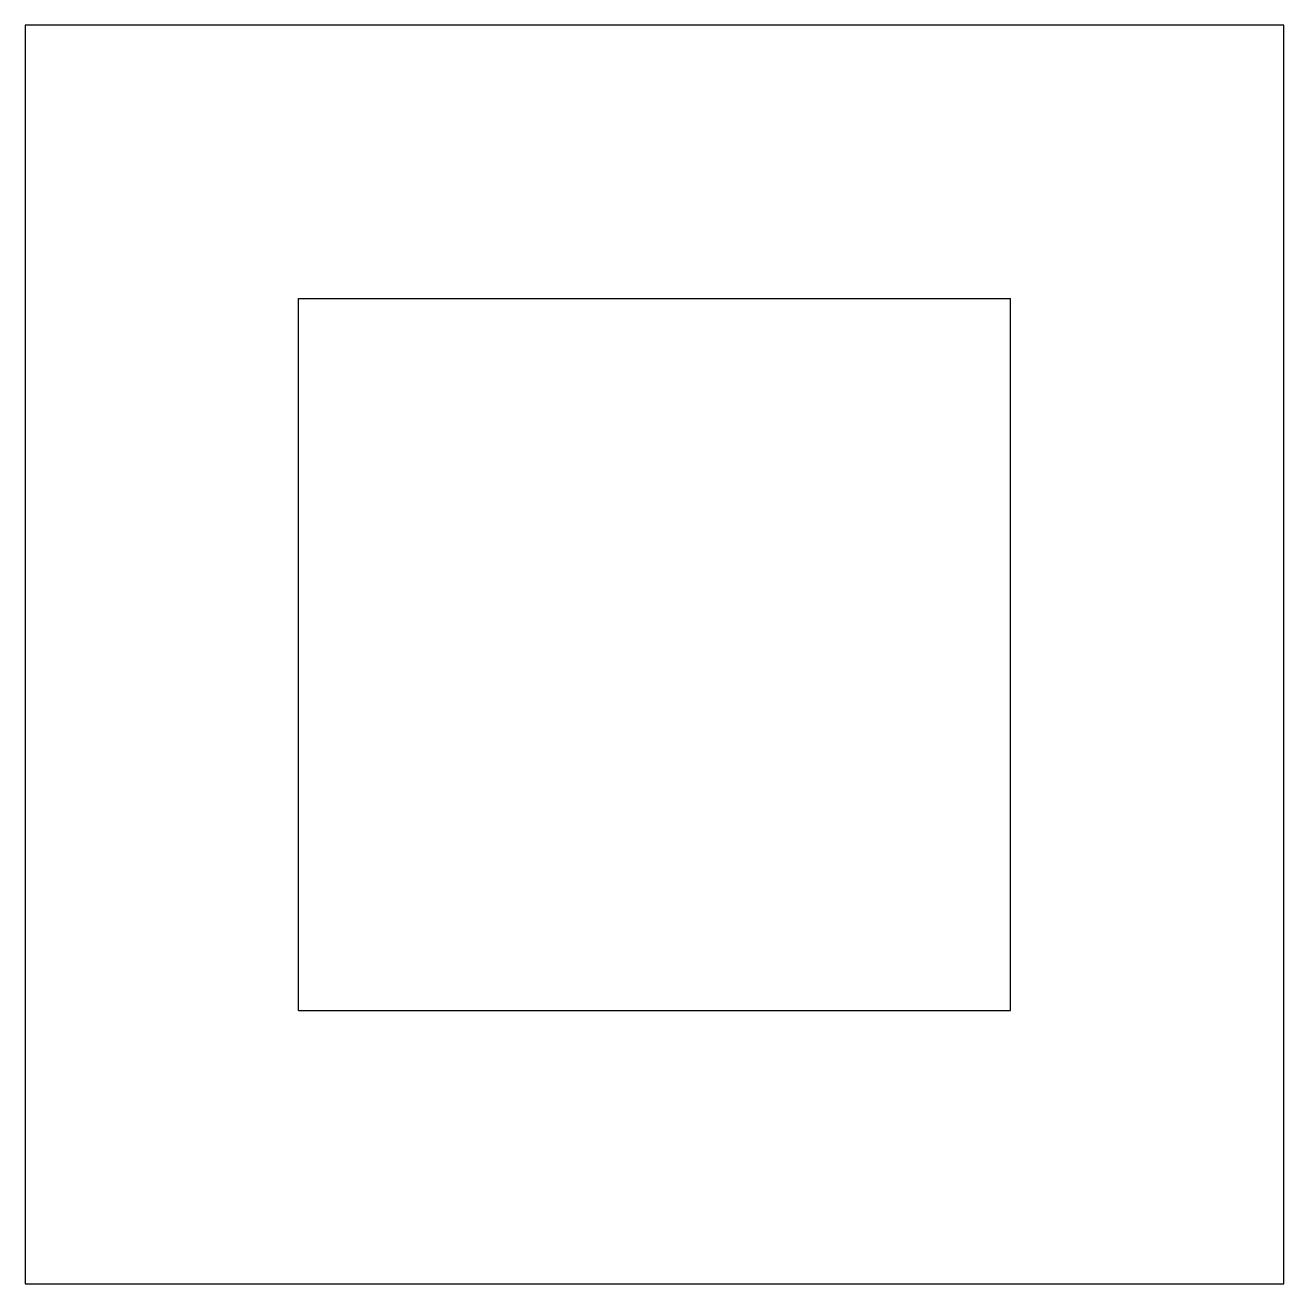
# Model space of a CAD drawing. Header units: millimetres. Extents: x -10 to 10, y -10 to 10.
import ezdxf

# ---------------------------------------------------------------- set-up
doc = ezdxf.new("R2010")
doc.units = ezdxf.units.MM
doc.layers.get('0').update_dxf_attribs({"color": 8, "lineweight": 25, "true_color": 0x808080})

msp = doc.modelspace()

# ---------------------------------------------------------------- linework, layer by layer
at = {"color": 7, "true_color": 0xffffff}
for p, q in [((10, 10), (-10, 10)), ((10, -10), (10, 10)), ((-10, 10), (-10, -10)), ((-5.657, -5.657), (-5.657, 5.657)), ((-5.657, 5.657), (5.657, 5.657)), ((5.657, -5.657), (5.657, 5.657)), ((-5.657, -5.657), (5.657, -5.657)), ((-10, -10), (10, -10))]:
    msp.add_line(p, q, dxfattribs=at)

doc.saveas('drawing.dxf')
